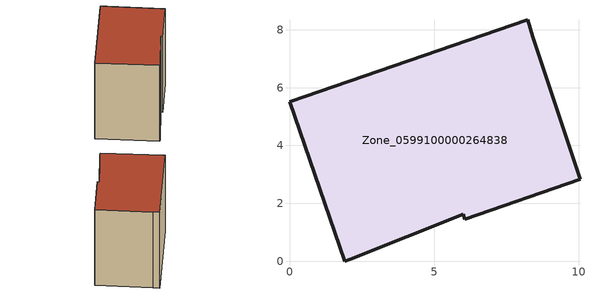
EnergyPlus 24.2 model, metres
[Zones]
Zone_0599100000264838
 floor ground (C_G): 2.1,0.07 1.9,0 0,5.5 8.25,8.34 8.41,7.77 10.05,2.83 6.07,1.44 6,1.61 z0
 wall outside (C_F): 8.41,7.77 8.25,8.34 0,5.5 1.9,0 2.1,0.07 6,1.61 6.07,1.44 10.05,2.83 8.41,7.77 z0:8.3
 roof outside (C_R): 1.9,0 2.1,0.07 6,1.61 6.07,1.44 10.05,2.83 8.41,7.77 8.25,8.34 0,5.5 z8.3
[BUILDING]
Pand.0599100000264838: North Axis=0; Terrain=City; Loads Convergence Tolerance Value=0.04; Temperature Convergence Tolerance Value=0.4; Solar Distribution=FullExterior; Maximum Number of Warmup Days=25; Minimum Number of Warmup Days=1
[Site:Location]
Rotterdam.The.Hague.AP_ZH_NLD Design_Conditions: Latitude=51.96; Longitude=4.45; Time Zone=1; Elevation=-4.5
[SITE:GROUNDTEMPERATURE:BUILDINGSURFACE]
18, 18, 18, 18, 18, 18, 18, 18, 18, 18, 18, 18
[MATERIAL] Thermal Absorptance=0.9; Solar Absorptance=0.7; Visible Absorptance=0.7
Name | Roughness | Thickness | Conductivity | Density | Specific Heat
G.TC.1975-1991 | MediumSmooth | 0.15 | 0.288461 | 540 | 1210
F.TC.1975-1991 | Rough | 0.3 | 0.230769 | 1920 | 840
R.TC.1975-1991 | MediumRough | 0.2 | 0.153846 | 1500 | 1000
[CONSTRUCTION]
C_G: G.TC.1975-1991
C_F: F.TC.1975-1991
C_R: R.TC.1975-1991
[ZONE]
Zone_0599100000264838: Type=1; Multiplier=1; Ceiling Height=Autocalculate; Volume=Autocalculate; Floor Area=autocalculate; Part of Total Floor Area=Yes
[ZONEINFILTRATION:DESIGNFLOWRATE]
Infil_Zone_0599100000264838: Zone or ZoneList or Space or SpaceList=Zone_0599100000264838; Schedule=AlwaysOn; Design Flow Rate Calculation Method=Flow/Area; Flow Rate per Floor Area=0.003; Constant Term Coefficient=1; Temperature Term Coefficient=0; Velocity Term Coefficient=0; Velocity Squared Term Coefficient=0
[HVACTEMPLATE:ZONE:IDEALLOADSAIRSYSTEM]
Zone_0599100000264838: Maximum Heating Supply Air Temperature=50; Minimum Cooling Supply Air Temperature=13; Maximum Heating Supply Air Humidity Ratio=0.0156; Minimum Cooling Supply Air Humidity Ratio=0.0077; Heating Limit=NoLimit; Cooling Limit=NoLimit; Dehumidification Control Type=ConstantSensibleHeatRatio; Cooling Sensible Heat Ratio=0.7; Dehumidification Setpoint=60; Humidification Control Type=None; Humidification Setpoint=30; Outdoor Air Method=None; Outdoor Air Flow Rate per Person=0.00944; Outdoor Air Flow Rate per Zone Floor Area=0; Outdoor Air Flow Rate per Zone=0; Demand Controlled Ventilation Type=None; Outdoor Air Economizer Type=NoEconomizer; Heat Recovery Type=None; Sensible Heat Recovery Effectiveness=0.7; Latent Heat Recovery Effectiveness=0.65
[ZONECONTROL:THERMOSTAT]
ThermostatControl_Zone_0599100000264838: Zone or ZoneList=Zone_0599100000264838; Control Type Schedule=DualSetpointControlType; Control 1=Thermostat_Zone_0599100000264838; Temperature Difference Between Cutout And Setpoint=0
[THERMOSTATSETPOINT:DUALSETPOINT]
Thermostat_Zone_0599100000264838: Heating Setpoint Temperature Schedule=HeatingSetpoint_Zone_0599100000264838; Cooling Setpoint Temperature Schedule=CoolingSetpoint_Zone_0599100000264838
[SCHEDULE:COMPACT]
HeatingSetpoint_Zone_0599100000264838: Through: 12/31, For: AllDays, Until: 24:00, 21
CoolingSetpoint_Zone_0599100000264838: Through: 12/31, For: AllDays, Until: 24:00, 24
DualSetpointControlType: Through: 12/31, For: AllDays, Until: 24:00, 4
AlwaysOn: Through: 12/31, For: AllDays, Until: 24:00, 1
